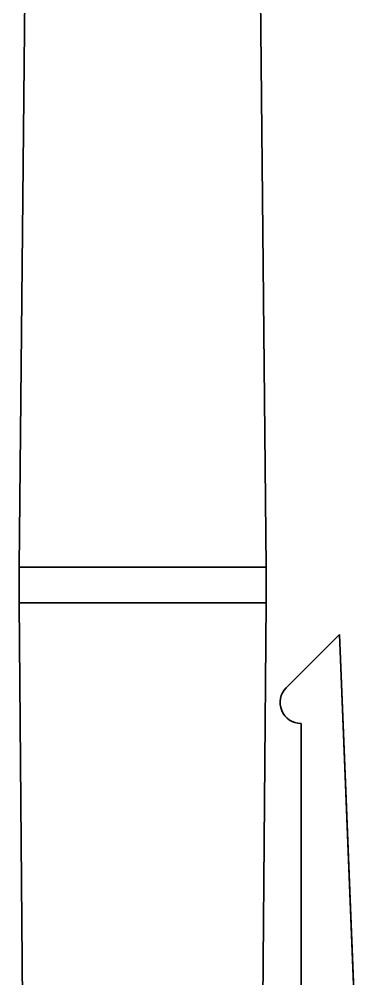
# Model space of a CAD drawing. Extents: x 377 to 822, y 181 to 641.
# Drawn here: x 591.8 to 608.26, y 242.01 to 287.66 of the extents above; entities that cross this region are included whole.
import ezdxf

# ---------------------------------------------------------------- set-up
doc = ezdxf.new("R2010")
doc.units = 0

msp = doc.modelspace()

# ---------------------------------------------------------------- linework, layer by layer
at = {"color": 7, "lineweight": 35}
for p, q in [((592.533, 336.542), (591.803, 261.592)), ((602.833, 336.542), (603.563, 261.592)), ((603.343, 233.316), (603.563, 259.892)), ((608.224, 229.265), (607.053, 258.392)), ((605.224, 254.153), (605.224, 229.265))]:
    msp.add_line(p, q, dxfattribs=at)
at = {"color": 7, "lineweight": 35, "ltscale": 0.147}
for p, q in [((597.683, 261.592), (591.803, 261.592)), ((603.563, 261.592), (597.683, 261.592))]:
    msp.add_line(p, q, dxfattribs=at)
at = {"color": 7, "lineweight": 35, "ltscale": 0.0425}
for p, q in [((591.803, 259.892), (591.803, 261.592)), ((603.563, 259.892), (603.563, 261.592))]:
    msp.add_line(p, q, dxfattribs=at)
at = {"color": 7, "lineweight": 35, "ltscale": 0.294}
msp.add_line((603.563, 261.592), (591.803, 261.592), dxfattribs=at)
at = {"color": 7, "lineweight": 35, "ltscale": 0.043056}
for p, q in [((593.525, 259.892), (591.803, 259.892)), ((593.525, 259.892), (591.803, 259.892)), ((603.563, 259.892), (601.841, 259.892)), ((601.841, 259.892), (603.563, 259.892))]:
    msp.add_line(p, q, dxfattribs=at)
at = {"color": 7, "lineweight": 35, "ltscale": 0.473766}
msp.add_line((591.96, 240.942), (591.803, 259.892), dxfattribs=at)
at = {"color": 7, "lineweight": 35, "ltscale": 0.103944}
for p, q in [((597.683, 259.892), (593.525, 259.892)), ((593.525, 259.892), (597.683, 259.892)), ((601.841, 259.892), (597.683, 259.892)), ((601.841, 259.892), (597.683, 259.892))]:
    msp.add_line(p, q, dxfattribs=at)
at = {"color": 7, "lineweight": 35, "ltscale": 0.089636}
msp.add_line((604.516, 255.858), (607.053, 258.392), dxfattribs=at)
at = {"color": 7, "lineweight": 35}
msp.add_lwpolyline([(607.419, 219.798), (607.669, 221.147), (607.875, 222.502), (608.007, 223.549), (608.113, 224.599), (608.222, 226.21), (608.257, 227.496), (608.242, 228.806), (608.215, 229.546), (607.93, 236.689), (607.354, 250.952), (607.053, 258.392)], dxfattribs=at)
msp.add_arc((605.222, 255.151), 0.999, 134.981, 270.0743, dxfattribs=at)

doc.saveas('drawing.dxf')
